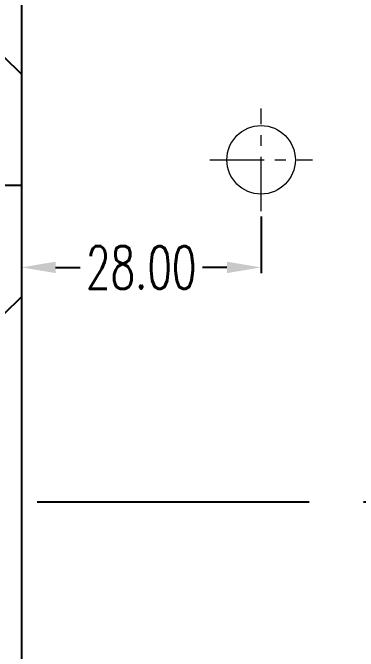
# Model space of a CAD drawing. Header units: inches. Extents: x 149964 to 151052, y -48230 to -47460.
# Drawn here: x 150165.8 to 150206.1, y -47686.1 to -47611.5 of the extents above; entities that cross this region are included whole.
import ezdxf

# ---------------------------------------------------------------- set-up
doc = ezdxf.new("R2010")
doc.units = ezdxf.units.IN
doc.header["$LTSCALE"] = 2
doc.header["$MEASUREMENT"] = 0
doc.header["$PDMODE"] = 3
doc.header["$PDSIZE"] = 0.3125
for name, pattern in [('ACAD_ISO08W100', [36, 24, -3, 6, -3]), ('CENTER', [50.8, 31.75, -6.35, 6.35, -6.35]), ('HIDDEN', [9.525, 6.35, -3.175])]:
    doc.linetypes.add(name, pattern=pattern)
doc.layers.get('0').update_dxf_attribs({"linetype": 'CONTINUOUS'})
doc.layers.get('Defpoints').update_dxf_attribs({"linetype": 'CONTINUOUS'})
doc.layers.add('CL', color=1, linetype='ACAD_ISO08W100')
doc.layers.add('SP', color=3, linetype='CONTINUOUS')
doc.layers.add('dim', color=3, linetype='CONTINUOUS', lineweight=15)
doc.layers.add('WR', color=122, linetype='HIDDEN', lineweight=18)
doc.styles.get("Standard").update_dxf_attribs({"font": 'txt.shx', "width": 0.67})
doc.dimstyles.new('2.00', dxfattribs={"dimtxt": 5, "dimasz": 4, "dimexe": 0.666, "dimexo": 0.626, "dimgap": 1, "dimtad": 0, "dimzin": 0, "dimdsep": 46, "dimtxsty": 'Standard', "dimcen": 0.09, "dimclrd": 3, "dimclre": 3, "dimclrt": 7, "dimazin": 0, "dimtfac": 1, "dimtofl": 0, "dimtmove": 0, "dimatfit": 0, "dimfxl": 0, "dimtolj": 1, "dimtzin": 0, "dimarcsym": 0})

# ---------------------------------------------------------------- blocks, each defined once
blk = doc.blocks.new('*D37013')
at = {"layer": 'Defpoints', "color": 0}
for p in [(150194.793, -47634.723), (150166.793, -47638.29), (150166.793, -47641.287)]:
    blk.add_point(p, dxfattribs=at)
at = {"layer": 'dim', "color": 3, "linetype": 'ByBlock', "lineweight": -2}
for p, q in [((150194.793, -47635.349), (150194.793, -47641.953)), ((150166.793, -47638.916), (150166.793, -47641.953)), ((150170.793, -47641.287), (150173.651, -47641.287)), ((150190.793, -47641.287), (150187.935, -47641.287))]:
    blk.add_line(p, q, dxfattribs=at)
at = {"layer": 'dim', "color": 3, "linetype": 'ByBlock'}
for points in [[(150170.793, -47640.62), (150170.793, -47641.953), (150166.793, -47641.287)], [(150190.793, -47641.953), (150190.793, -47640.62), (150194.793, -47641.287)]]:
    blk.add_solid(points, dxfattribs=at)
at = {"layer": 'dim', "color": 7, "linetype": 'ByBlock', "insert": (150180.793, -47641.287), "char_height": 5, "attachment_point": 5}
blk.add_mtext('\\A1;28.00', dxfattribs=at)

msp = doc.modelspace()

# ---------------------------------------------------------------- linework, layer by layer
at = {"linetype": 'Continuous'}
msp.add_line((150166.793, -47521.723), (150166.793, -47733.723), dxfattribs=at)
at = {"layer": 'CL', "color": 7, "linetype": 'CENTER', "ltscale": 0.5}
msp.add_line((150352.793, -47668.723), (150061.793, -47668.723), dxfattribs=at)
at = {"layer": 'SP', "linetype": 'Continuous'}
for p, q in [((150166.793, -47618.723), (150164.793, -47616.723)), ((150166.793, -47618.723), (150166.793, -47644.723)), ((150164.793, -47646.723), (150166.793, -47644.723))]:
    msp.add_line(p, q, dxfattribs=at)
at = {"layer": 'SP', "linetype": 'CENTER', "ltscale": 0.5}
msp.add_line((150166.793, -47631.723), (150086.793, -47631.723), dxfattribs=at)
at = {"layer": 'WR', "linetype": 'CENTER', "ltscale": 0.1}
for p, q in [((150194.793, -47634.723), (150194.793, -47622.723)), ((150188.793, -47628.723), (150200.793, -47628.723))]:
    msp.add_line(p, q, dxfattribs=at)
at = {"layer": 'WR', "linetype": 'Continuous', "ltscale": 0.4}
msp.add_circle((150194.793, -47628.723), 4, dxfattribs=at)

# ---------------------------------------------------------------- dimensions: what is measured, and where the dimension line sits
at = {"layer": 'dim', "linetype": 'ByBlock'}
dim = msp.add_linear_dim(base=(150166.793, -47641.287), p1=(150194.793, -47634.723), p2=(150166.793, -47638.29), dimstyle='2.00', dxfattribs=at)
dim.commit()
dim.dimension.update_dxf_attribs({"geometry": '*D37013', "text_midpoint": (150180.793, -47641.287)})

doc.saveas('drawing.dxf')
